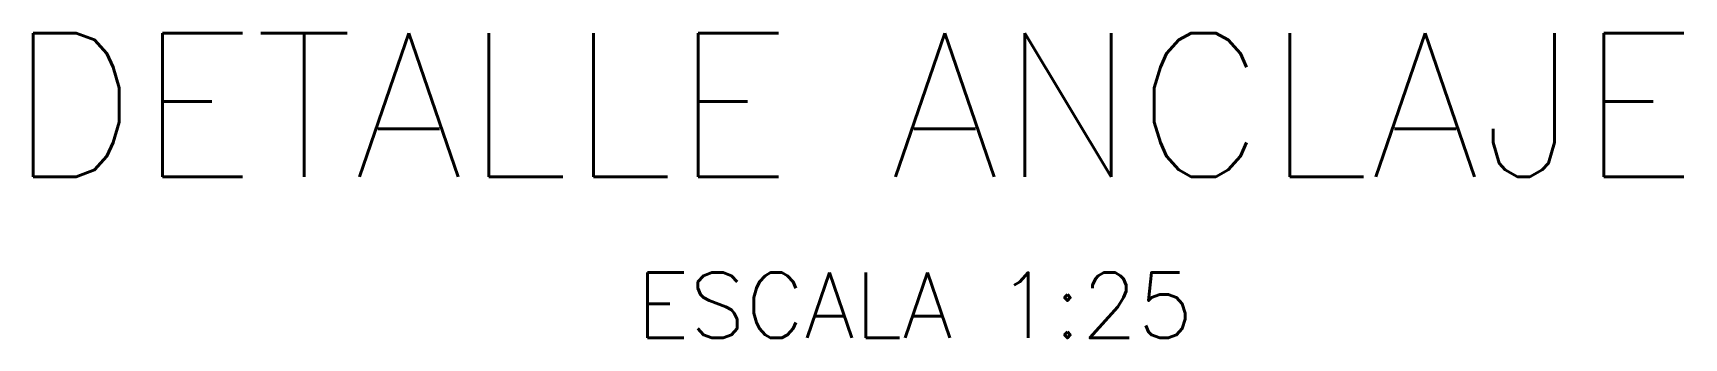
# Model space of a CAD drawing. Header units: metres. Extents: x 1080594 to 1081411, y 976871 to 977162.
# Drawn here: x 1080689.983 to 1080692.087, y 977123.301 to 977123.689 of the extents above; entities that cross this region are included whole.
import ezdxf

# ---------------------------------------------------------------- set-up
doc = ezdxf.new("R2010")
doc.units = ezdxf.units.M
doc.header["$LTSCALE"] = 25.4
doc.layers.add('REGL175', color=7, linetype='Continuous')
doc.styles.add('romans', font='romans.shx')

msp = doc.modelspace()

# ---------------------------------------------------------------- texts
at = {"layer": 'REGL175', "insert": (1080684.423447024, 977123.6894458964), "char_height": 0.165, "width": 7.245751812879462, "attachment_point": 1, "style": 'romans'}
msp.add_mtext('\\pi5.52842;{\\H1.11001x;\\C0;DETALLE ANCLAJE\\P\\pi6.32842;\\H0.45454x;\\C3;ESCALA 1:25}', dxfattribs=at)

doc.saveas('drawing.dxf')
